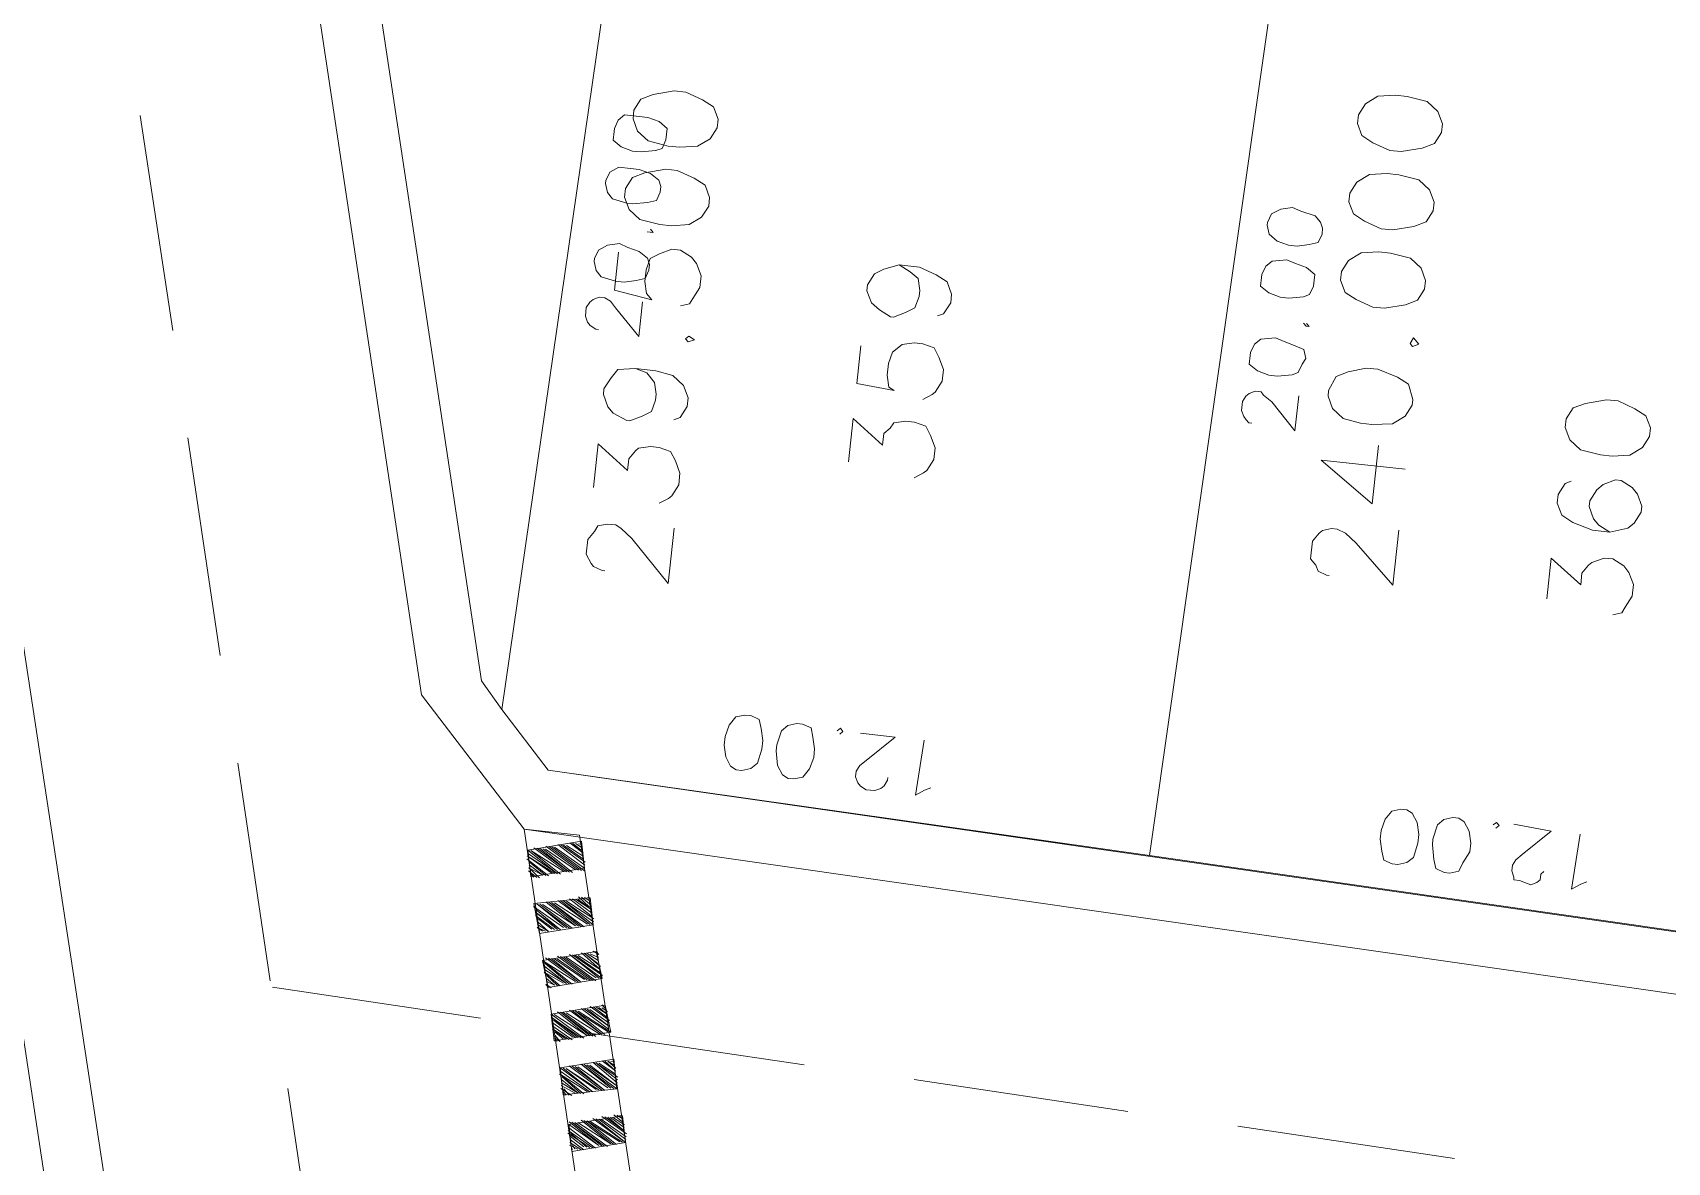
# Model space of a CAD drawing. Header units: metres. Extents: x -977055 to 805873, y -1033982 to 242021.
# Drawn here: x 2734.77 to 2764.55, y 983.92 to 1004.5 of the extents above; entities that cross this region are included whole.
import ezdxf

# ---------------------------------------------------------------- set-up
doc = ezdxf.new("R2010")
doc.units = ezdxf.units.M
for name, color, linetype in [('PDF_acera', 7, 'Continuous'), ('PDF_areas por lote', 7, 'Continuous'), ('PDF_COTAS', 7, 'Continuous'), ('PDF_linea de centro', 7, 'Continuous'), ('PDF_LOTES', 7, 'Continuous'), ('PDF_No. lotes', 7, 'Continuous'), ('PDF_PASO DE CEBRA', 7, 'Continuous')]:
    doc.layers.add(name, color=color, linetype=linetype)

# ---------------------------------------------------------------- blocks, each defined once
blk = doc.blocks.new('CALLE')
at = {"layer": 'PDF_acera', "lineweight": 9}
for points in [[(-61.683552, -257.910912), (38.822112, -231.450912)], [(-61.429536, -258.757632), (39.033792, -232.21296)], [(-27.222048, -303.506784), (-25.570944, -256.302144), (-23.792832, -254.608704), (3.81024, -247.369248)], [(-23.877504, -255.794112), (-23.49648, -255.455424), (4.02192, -248.215968), (-23.49648, -255.455424), (-23.877504, -255.794112), (-24.681888, -256.55616), (-26.332992, -303.591456), (-10.456992, -305.200224), (0.21168, -306.30096), (5.546016, -306.597312), (7.535808, -251.010144), (7.324128, -256.894848)]]:
    blk.add_lwpolyline(points, dxfattribs=at)
at = {"layer": 'PDF_areas por lote', "lineweight": 9}
for points in [[(-21.718368, -257.064192), (-21.718368, -257.021856), (-21.676032, -256.894848), (-21.633696, -256.852512), (-21.506688, -256.76784), (-21.295008, -256.76784), (-21.168, -256.852512), (-21.083328, -256.894848), (-21.040992, -257.021856), (-21.040992, -257.148864), (-21.083328, -257.233536), (-21.210336, -257.40288), (-21.80304, -257.995584), (-20.998656, -257.995584)], [(-20.53296, -256.76784), (-19.89792, -256.76784), (-20.236608, -257.233536), (-20.067264, -257.233536), (-19.940256, -257.318208), (-19.89792, -257.360544), (-19.855584, -257.529888), (-19.855584, -257.656896), (-19.89792, -257.82624), (-20.024928, -257.910912), (-20.194272, -257.995584), (-20.363616, -257.995584), (-20.53296, -257.910912), (-20.575296, -257.868576), (-20.659968, -257.741568)], [(-18.754848, -257.1912), (-18.797184, -257.360544), (-18.924192, -257.487552), (-19.093536, -257.529888), (-19.178208, -257.529888), (-19.347552, -257.487552), (-19.432224, -257.360544), (-19.516896, -257.1912), (-19.516896, -257.148864), (-19.432224, -256.937184), (-19.347552, -256.852512), (-19.178208, -256.76784), (-19.093536, -256.76784), (-18.924192, -256.852512), (-18.797184, -256.937184), (-18.754848, -257.1912), (-18.754848, -257.487552), (-18.797184, -257.741568), (-18.924192, -257.910912), (-19.093536, -257.995584), (-19.220544, -257.995584), (-19.389888, -257.910912), (-19.432224, -257.82624)], [(-17.103744, -256.76784), (-17.654112, -256.76784), (-17.738784, -257.318208), (-17.654112, -257.233536), (-17.484768, -257.1912), (-17.315424, -257.1912), (-17.14608, -257.233536), (-17.061408, -257.360544), (-16.976736, -257.529888), (-16.976736, -257.656896), (-17.061408, -257.82624), (-17.14608, -257.910912), (-17.315424, -257.995584), (-17.484768, -257.995584), (-17.654112, -257.910912), (-17.738784, -257.868576), (-17.78112, -257.741568)], [(-20.659968, -267.521184), (-20.659968, -267.478848), (-20.617632, -267.35184), (-20.53296, -267.309504), (-20.448288, -267.224832), (-20.194272, -267.224832), (-20.067264, -267.309504), (-20.024928, -267.35184), (-19.982592, -267.478848), (-19.982592, -267.56352), (-20.024928, -267.690528), (-20.151936, -267.859872), (-20.702304, -268.452576), (-19.89792, -268.452576)], [(-19.008864, -268.452576), (-19.008864, -267.224832), (-19.559232, -268.029216), (-18.712512, -268.029216)]]:
    blk.add_lwpolyline(points, dxfattribs=at)
for points in [[(-16.29936, -256.76784), (-16.468704, -256.852512), (-16.595712, -257.021856), (-16.638048, -257.318208), (-16.638048, -257.487552), (-16.595712, -257.741568), (-16.468704, -257.910912), (-16.29936, -257.995584), (-16.172352, -257.995584), (-16.003008, -257.910912), (-15.918336, -257.741568), (-15.833664, -257.487552), (-15.833664, -257.318208), (-15.918336, -257.021856), (-16.003008, -256.852512), (-16.172352, -256.76784)], [(-15.156288, -256.76784), (-15.325632, -256.852512), (-15.45264, -257.021856), (-15.494976, -257.318208), (-15.494976, -257.487552), (-15.45264, -257.741568), (-15.325632, -257.910912), (-15.156288, -257.995584), (-15.02928, -257.995584), (-14.859936, -257.910912), (-14.775264, -257.741568), (-14.690592, -257.487552), (-14.690592, -257.318208), (-14.775264, -257.021856), (-14.859936, -256.852512), (-15.02928, -256.76784)], [(-18.246816, -257.868576), (-18.289152, -257.910912), (-18.246816, -257.995584), (-18.20448, -257.910912)], [(-18.077472, -267.224832), (-18.246816, -267.309504), (-18.373824, -267.478848), (-18.41616, -267.732864), (-18.41616, -267.902208), (-18.373824, -268.19856), (-18.246816, -268.367904), (-18.077472, -268.452576), (-17.9928, -268.452576), (-17.78112, -268.367904), (-17.696448, -268.19856), (-17.611776, -267.902208), (-17.611776, -267.732864), (-17.696448, -267.478848), (-17.78112, -267.309504), (-17.9928, -267.224832)], [(-16.384032, -267.224832), (-16.553376, -267.309504), (-16.638048, -267.478848), (-16.72272, -267.732864), (-16.72272, -267.902208), (-16.638048, -268.19856), (-16.553376, -268.367904), (-16.384032, -268.452576), (-16.257024, -268.452576), (-16.08768, -268.367904), (-15.960672, -268.19856), (-15.918336, -267.902208), (-15.918336, -267.732864), (-15.960672, -267.478848), (-16.08768, -267.309504), (-16.257024, -267.224832)], [(-15.24096, -267.224832), (-15.410304, -267.309504), (-15.494976, -267.478848), (-15.579648, -267.732864), (-15.579648, -267.902208), (-15.494976, -268.19856), (-15.410304, -268.367904), (-15.24096, -268.452576), (-15.113952, -268.452576), (-14.944608, -268.367904), (-14.8176, -268.19856), (-14.775264, -267.902208), (-14.775264, -267.732864), (-14.8176, -267.478848), (-14.944608, -267.309504), (-15.113952, -267.224832)], [(-14.097888, -267.224832), (-14.267232, -267.309504), (-14.351904, -267.478848), (-14.436576, -267.732864), (-14.436576, -267.902208), (-14.351904, -268.19856), (-14.267232, -268.367904), (-14.097888, -268.452576), (-13.97088, -268.452576), (-13.801536, -268.367904), (-13.674528, -268.19856), (-13.632192, -267.902208), (-13.632192, -267.732864), (-13.674528, -267.478848), (-13.801536, -267.309504), (-13.97088, -267.224832)], [(-17.188416, -268.325568), (-17.230752, -268.367904), (-17.188416, -268.452576), (-17.103744, -268.367904)]]:
    blk.add_lwpolyline(points, close=True, dxfattribs=at)
at = {"layer": 'PDF_COTAS', "lineweight": 9}
for points in [[(-18.246816, -256.598496), (-18.246816, -256.55616), (-18.20448, -256.471488), (-18.162144, -256.429152), (-18.077472, -256.386816), (-17.950464, -256.386816), (-17.865792, -256.429152), (-17.823456, -256.471488), (-17.78112, -256.55616), (-17.78112, -256.640832), (-17.823456, -256.725504), (-17.908128, -256.810176), (-18.289152, -257.1912), (-17.78112, -257.1912)], [(-16.765056, -257.148864), (-16.765056, -257.1912), (-16.765056, -257.233536), (-16.72272, -257.1912)], [(-23.70816, -260.705088), (-23.665824, -260.747424), (-23.623488, -260.705088), (-23.665824, -260.662752)], [(-24.258528, -261.467136), (-24.300864, -261.467136), (-24.385536, -261.4248), (-24.427872, -261.382464), (-24.470208, -261.297792), (-24.470208, -261.170784), (-24.427872, -261.086112), (-24.385536, -261.043776), (-24.300864, -261.00144), (-24.216192, -261.00144), (-24.13152, -261.043776), (-24.046848, -261.128448), (-23.665824, -261.509472), (-23.665824, -261.00144)], [(-24.3432, -262.102176), (-24.385536, -262.017504), (-24.470208, -261.890496), (-23.665824, -261.932832)], [(-24.046848, -270.31536), (-24.004512, -270.357696), (-23.962176, -270.31536), (-24.004512, -270.273024)], [(-24.597216, -271.077408), (-24.639552, -271.035072), (-24.724224, -271.035072), (-24.76656, -270.992736), (-24.808896, -270.908064), (-24.76656, -270.73872), (-24.76656, -270.654048), (-24.724224, -270.654048), (-24.639552, -270.611712), (-24.55488, -270.611712), (-24.470208, -270.654048), (-24.385536, -270.73872), (-24.004512, -271.119744), (-23.962176, -270.569376)], [(-24.681888, -271.712448), (-24.724224, -271.627776), (-24.808896, -271.500768), (-24.004512, -271.543104)]]:
    blk.add_lwpolyline(points, dxfattribs=at)
for points in [[(-17.273088, -256.429152), (-17.400096, -256.471488), (-17.484768, -256.55616), (-17.527104, -256.76784), (-17.527104, -256.894848), (-17.484768, -257.064192), (-17.442432, -257.1912), (-17.315424, -257.233536), (-17.230752, -257.233536), (-17.14608, -257.1912), (-17.061408, -257.064192), (-17.019072, -256.894848), (-16.976736, -256.76784), (-17.019072, -256.598496), (-17.103744, -256.471488), (-17.230752, -256.429152)], [(-16.130016, -256.471488), (-16.257024, -256.513824), (-16.341696, -256.598496), (-16.384032, -256.810176), (-16.384032, -256.894848), (-16.341696, -257.106528), (-16.29936, -257.233536), (-16.172352, -257.275872), (-16.08768, -257.275872), (-16.003008, -257.233536), (-15.918336, -257.106528), (-15.876, -256.937184), (-15.876, -256.810176), (-15.876, -256.640832), (-15.960672, -256.513824), (-16.08768, -256.471488)], [(-15.367968, -256.513824), (-15.494976, -256.513824), (-15.579648, -256.640832), (-15.621984, -256.810176), (-15.621984, -256.937184), (-15.579648, -257.148864), (-15.537312, -257.233536), (-15.410304, -257.275872), (-15.325632, -257.275872), (-15.24096, -257.275872), (-15.156288, -257.148864), (-15.113952, -256.97952), (-15.113952, -256.852512), (-15.113952, -256.640832), (-15.198624, -256.55616), (-15.325632, -256.513824)], [(-24.385536, -259.350336), (-24.3432, -259.477344), (-24.258528, -259.562016), (-24.046848, -259.604352), (-23.91984, -259.604352), (-23.750496, -259.562016), (-23.623488, -259.51968), (-23.581152, -259.392672), (-23.581152, -259.308), (-23.623488, -259.180992), (-23.750496, -259.09632), (-23.91984, -259.053984), (-24.046848, -259.053984), (-24.216192, -259.09632), (-24.3432, -259.180992), (-24.385536, -259.265664)], [(-24.427872, -260.112384), (-24.385536, -260.239392), (-24.258528, -260.324064), (-24.089184, -260.3664), (-23.962176, -260.3664), (-23.792832, -260.324064), (-23.665824, -260.281728), (-23.623488, -260.15472), (-23.623488, -260.070048), (-23.665824, -259.94304), (-23.750496, -259.858368), (-23.962176, -259.816032), (-24.046848, -259.816032), (-24.258528, -259.858368), (-24.385536, -259.94304), (-24.427872, -260.027712)], [(-18.119808, -266.801472), (-18.62784, -266.801472), (-18.246816, -266.420448), (-18.162144, -266.29344), (-18.119808, -266.251104), (-18.119808, -266.166432), (-18.162144, -266.08176), (-18.20448, -266.039424), (-18.289152, -265.997088), (-18.41616, -265.997088), (-18.500832, -266.039424), (-18.543168, -266.08176), (-18.585504, -266.124096), (-18.585504, -266.166432), (-18.585504, -266.124096), (-18.543168, -266.08176), (-18.500832, -266.039424), (-18.41616, -265.997088), (-18.289152, -265.997088), (-18.20448, -266.039424), (-18.162144, -266.08176), (-18.119808, -266.166432), (-18.119808, -266.251104), (-18.162144, -266.29344), (-18.246816, -266.420448), (-18.62784, -266.801472)], [(-17.611776, -266.039424), (-17.738784, -266.039424), (-17.823456, -266.166432), (-17.865792, -266.335776), (-17.865792, -266.462784), (-17.823456, -266.674464), (-17.78112, -266.759136), (-17.654112, -266.801472), (-17.56944, -266.843808), (-17.442432, -266.801472), (-17.400096, -266.674464), (-17.35776, -266.50512), (-17.315424, -266.378112), (-17.35776, -266.166432), (-17.442432, -266.08176), (-17.56944, -266.039424)], [(-17.611776, -266.039424), (-17.738784, -266.039424), (-17.823456, -266.166432), (-17.865792, -266.335776), (-17.865792, -266.462784), (-17.823456, -266.674464), (-17.78112, -266.759136), (-17.654112, -266.801472), (-17.56944, -266.843808), (-17.442432, -266.801472), (-17.400096, -266.674464), (-17.35776, -266.50512), (-17.315424, -266.378112), (-17.35776, -266.166432), (-17.442432, -266.08176), (-17.56944, -266.039424)], [(-16.468704, -266.08176), (-16.595712, -266.08176), (-16.680384, -266.208768), (-16.72272, -266.378112), (-16.72272, -266.50512), (-16.680384, -266.7168), (-16.638048, -266.801472), (-16.51104, -266.843808), (-16.426368, -266.843808), (-16.341696, -266.843808), (-16.257024, -266.7168), (-16.214688, -266.547456), (-16.172352, -266.420448), (-16.214688, -266.208768), (-16.29936, -266.124096), (-16.426368, -266.08176)], [(-16.468704, -266.08176), (-16.595712, -266.08176), (-16.680384, -266.208768), (-16.72272, -266.378112), (-16.72272, -266.50512), (-16.680384, -266.7168), (-16.638048, -266.801472), (-16.51104, -266.843808), (-16.426368, -266.843808), (-16.341696, -266.843808), (-16.257024, -266.7168), (-16.214688, -266.547456), (-16.172352, -266.420448), (-16.214688, -266.208768), (-16.29936, -266.124096), (-16.426368, -266.08176)], [(-15.706656, -266.08176), (-15.833664, -266.124096), (-15.918336, -266.251104), (-15.960672, -266.420448), (-15.960672, -266.547456), (-15.918336, -266.7168), (-15.876, -266.843808), (-15.748992, -266.886144), (-15.66432, -266.886144), (-15.579648, -266.843808), (-15.494976, -266.759136), (-15.45264, -266.547456), (-15.410304, -266.420448), (-15.45264, -266.251104), (-15.537312, -266.124096), (-15.66432, -266.08176)], [(-15.706656, -266.08176), (-15.833664, -266.124096), (-15.918336, -266.251104), (-15.960672, -266.420448), (-15.960672, -266.547456), (-15.918336, -266.7168), (-15.876, -266.843808), (-15.748992, -266.886144), (-15.66432, -266.886144), (-15.579648, -266.843808), (-15.494976, -266.759136), (-15.45264, -266.547456), (-15.410304, -266.420448), (-15.45264, -266.251104), (-15.537312, -266.124096), (-15.66432, -266.08176)], [(-17.061408, -266.801472), (-17.103744, -266.843808), (-17.103744, -266.801472), (-17.061408, -266.759136), (-17.103744, -266.801472), (-17.103744, -266.843808)], [(-24.724224, -268.960608), (-24.681888, -269.087616), (-24.597216, -269.172288), (-24.385536, -269.214624), (-24.258528, -269.214624), (-24.089184, -269.172288), (-23.962176, -269.087616), (-23.91984, -269.002944), (-23.91984, -268.918272), (-23.962176, -268.791264), (-24.089184, -268.706592), (-24.258528, -268.664256), (-24.385536, -268.664256), (-24.55488, -268.706592), (-24.681888, -268.748928), (-24.724224, -268.875936)], [(-24.76656, -269.722656), (-24.724224, -269.849664), (-24.597216, -269.892), (-24.427872, -269.976672), (-24.300864, -269.976672), (-24.13152, -269.934336), (-24.004512, -269.849664), (-23.962176, -269.764992), (-23.962176, -269.68032), (-24.004512, -269.553312), (-24.089184, -269.46864), (-24.300864, -269.426304), (-24.385536, -269.426304), (-24.597216, -269.46864), (-24.724224, -269.510976), (-24.76656, -269.637984)]]:
    blk.add_lwpolyline(points, close=True, dxfattribs=at)
at = {"layer": 'PDF_linea de centro', "lineweight": 9}
for points in [[(-18.924192, -250.459776), (-15.876, -249.655392)], [(-23.538816, -251.645184), (-20.448288, -250.8408)], [(-28.15344, -252.872928), (-25.062912, -252.068544)], [(-28.238112, -252.915264), (-28.36512, -255.963456)], [(-32.768064, -254.100672), (-29.677536, -253.296288)], [(-28.407456, -257.529888), (-28.534464, -260.705088)], [(-28.5768, -262.313856), (-28.703808, -265.44672)], [(-28.746144, -267.055488), (-28.873152, -270.230688)]]:
    blk.add_lwpolyline(points, dxfattribs=at)
at = {"layer": 'PDF_LOTES', "lineweight": 20}
for points in [[(-8.67888, -256.34448), (-9.017568, -265.912416), (-24.97824, -265.362048), (-24.681888, -256.55616), (-23.877504, -255.794112)], [(-9.017568, -265.912416), (-9.356256, -275.522688), (-25.316928, -274.97232), (-24.97824, -265.362048)]]:
    blk.add_lwpolyline(points, close=True, dxfattribs=at)
at = {"layer": 'PDF_No. lotes', "lineweight": 20}
for points in [[(-19.770912, -260.408736), (-19.135872, -260.408736), (-19.47456, -260.874432), (-19.305216, -260.874432), (-19.220544, -260.959104), (-19.135872, -261.00144), (-19.093536, -261.170784), (-19.093536, -261.297792), (-19.135872, -261.467136), (-19.26288, -261.551808), (-19.432224, -261.63648), (-19.601568, -261.63648), (-19.770912, -261.551808), (-19.813248, -261.509472), (-19.89792, -261.382464)], [(-18.077472, -260.408736), (-18.62784, -260.408736), (-18.670176, -260.959104), (-18.62784, -260.874432), (-18.458496, -260.832096), (-18.289152, -260.832096), (-18.119808, -260.874432), (-17.9928, -261.00144), (-17.950464, -261.170784), (-17.950464, -261.297792), (-17.9928, -261.467136), (-18.119808, -261.551808), (-18.289152, -261.63648), (-18.458496, -261.63648), (-18.62784, -261.551808), (-18.670176, -261.509472), (-18.754848, -261.382464)], [(-16.849728, -260.832096), (-16.9344, -261.00144), (-17.019072, -261.128448), (-17.188416, -261.170784), (-17.273088, -261.170784), (-17.442432, -261.128448), (-17.527104, -261.00144), (-17.611776, -260.832096), (-17.611776, -260.78976), (-17.527104, -260.620416), (-17.442432, -260.493408), (-17.273088, -260.408736), (-17.188416, -260.408736), (-17.019072, -260.493408), (-16.9344, -260.620416), (-16.849728, -260.832096), (-16.849728, -261.128448), (-16.9344, -261.382464), (-17.019072, -261.551808), (-17.188416, -261.63648), (-17.315424, -261.63648), (-17.484768, -261.551808), (-17.527104, -261.467136)], [(-20.659968, -270.696384), (-20.067264, -270.696384), (-20.405952, -271.16208), (-20.236608, -271.16208), (-20.1096, -271.246752), (-20.067264, -271.289088), (-19.982592, -271.458432), (-19.982592, -271.58544), (-20.067264, -271.754784), (-20.151936, -271.839456), (-20.32128, -271.924128), (-20.490624, -271.924128), (-20.659968, -271.839456), (-20.74464, -271.79712), (-20.786976, -271.670112)], [(-18.924192, -270.865728), (-18.966528, -270.781056), (-19.135872, -270.696384), (-19.26288, -270.696384), (-19.432224, -270.781056), (-19.516896, -270.9504), (-19.601568, -271.246752), (-19.601568, -271.500768), (-19.516896, -271.754784), (-19.432224, -271.839456), (-19.26288, -271.924128), (-19.178208, -271.924128), (-19.008864, -271.839456), (-18.924192, -271.754784), (-18.83952, -271.58544), (-18.83952, -271.500768), (-18.924192, -271.331424), (-19.008864, -271.246752), (-19.178208, -271.16208), (-19.26288, -271.16208), (-19.432224, -271.246752), (-19.516896, -271.331424), (-19.601568, -271.500768)]]:
    blk.add_lwpolyline(points, dxfattribs=at)
blk.add_lwpolyline([(-18.162144, -270.696384), (-18.331488, -270.781056), (-18.458496, -270.9504), (-18.500832, -271.246752), (-18.500832, -271.416096), (-18.458496, -271.670112), (-18.331488, -271.839456), (-18.162144, -271.924128), (-18.035136, -271.924128), (-17.865792, -271.839456), (-17.78112, -271.670112), (-17.696448, -271.416096), (-17.696448, -271.246752), (-17.78112, -270.9504), (-17.865792, -270.781056), (-18.035136, -270.696384)], close=True, dxfattribs=at)
at = {"layer": 'PDF_PASO DE CEBRA', "lineweight": 9}
blk.add_lwpolyline([(-33.064416, -258.2496), (-25.570944, -256.302144), (-25.570944, -257.106528), (-32.344704, -258.88464, 0.067212622), (-33.100321, -258.250776)], format="xyb", dxfattribs=at)
for points in [[(-26.841024, -257.445216), (-26.46, -257.360544), (-26.629344, -256.55616), (-27.052704, -256.683168)], [(-26.03664, -257.233536), (-25.655616, -257.148864), (-25.867296, -256.386816), (-26.24832, -256.471488)], [(-27.603072, -257.656896), (-27.222048, -257.529888), (-27.433728, -256.76784), (-27.814752, -256.894848)], [(-28.36512, -257.868576), (-27.984096, -257.741568), (-28.195776, -256.97952), (-28.5768, -257.064192)], [(-29.169504, -258.03792), (-28.746144, -257.953248), (-28.957824, -257.1912), (-29.338848, -257.275872)], [(-29.931552, -258.2496), (-29.550528, -258.164928), (-29.762208, -257.40288), (-30.143232, -257.487552)]]:
    blk.add_lwpolyline(points, close=True, dxfattribs=at)
for points in [[(-26.968032, -256.894848), (-26.798688, -256.598496)], [(-26.968032, -256.937184), (-26.756352, -256.598496), (-26.968032, -256.97952), (-26.714016, -256.598496)], [(-26.925696, -257.021856), (-26.67168, -256.55616)], [(-26.925696, -257.064192), (-26.629344, -256.598496), (-26.925696, -257.106528)], [(-26.24832, -256.55616), (-26.163648, -256.429152)], [(-26.24832, -256.598496), (-26.121312, -256.429152), (-26.205984, -256.640832), (-26.078976, -256.429152)], [(-26.24832, -256.471488), (-26.24832, -256.471488)], [(-26.24832, -256.513824), (-26.205984, -256.471488)], [(-26.205984, -256.725504), (-25.994304, -256.386816)], [(-26.205984, -256.683168), (-26.03664, -256.429152)], [(-26.163648, -256.76784), (-25.951968, -256.386816), (-26.163648, -256.810176)], [(-25.909632, -256.386816), (-26.163648, -256.852512), (-25.867296, -256.386816)], [(-26.163648, -256.894848), (-25.867296, -256.429152), (-26.121312, -256.937184)], [(-26.121312, -256.97952), (-25.82496, -256.471488)], [(-25.82496, -256.513824), (-26.121312, -257.021856), (-25.82496, -256.55616)], [(-26.121312, -257.064192), (-25.82496, -256.598496)], [(-27.772416, -257.064192), (-27.603072, -256.810176), (-27.73008, -257.106528)], [(-27.73008, -257.233536), (-27.433728, -256.76784), (-27.687744, -257.275872)], [(-27.560736, -256.810176), (-27.73008, -257.148864), (-27.5184, -256.810176)], [(-27.73008, -257.1912), (-27.476064, -256.810176)], [(-27.687744, -257.318208), (-27.391392, -256.810176)], [(-27.010368, -256.725504), (-26.968032, -256.640832), (-27.010368, -256.76784)], [(-26.925696, -256.640832), (-27.010368, -256.810176), (-26.88336, -256.640832)], [(-27.010368, -256.683168), (-27.010368, -256.683168)], [(-26.968032, -256.852512), (-26.841024, -256.640832)], [(-26.925696, -257.148864), (-26.629344, -256.640832)], [(-26.629344, -256.683168), (-26.88336, -257.1912), (-26.587008, -256.725504)], [(-26.88336, -257.233536), (-26.587008, -256.76784)], [(-26.88336, -257.275872), (-26.587008, -256.810176), (-26.88336, -257.318208)], [(-26.078976, -257.106528), (-25.82496, -256.640832)], [(-26.078976, -257.148864), (-25.782624, -256.640832)], [(-26.078976, -257.1912), (-25.782624, -256.683168)], [(-26.078976, -257.233536), (-25.782624, -256.725504)], [(-26.03664, -257.233536), (-25.782624, -256.76784)], [(-25.994304, -257.233536), (-25.740288, -256.810176), (-25.994304, -257.233536)], [(-28.5768, -257.106528), (-28.5768, -257.064192)], [(-28.534464, -257.064192), (-28.5768, -257.148864), (-28.492128, -257.064192)], [(-28.534464, -257.233536), (-28.407456, -257.021856), (-28.534464, -257.275872)], [(-28.534464, -257.318208), (-28.36512, -257.021856)], [(-28.534464, -257.1912), (-28.449792, -257.064192)], [(-28.492128, -257.40288), (-28.238112, -256.97952), (-28.492128, -257.445216)], [(-28.492128, -257.487552), (-28.195776, -256.97952)], [(-28.492128, -257.318208), (-28.322784, -257.021856)], [(-28.492128, -257.360544), (-28.280448, -257.021856)], [(-28.195776, -257.021856), (-28.449792, -257.529888), (-28.15344, -257.064192)], [(-27.814752, -256.894848), (-27.772416, -256.852512), (-27.814752, -256.937184)], [(-27.73008, -256.852512), (-27.772416, -256.97952), (-27.687744, -256.852512)], [(-27.772416, -257.021856), (-27.645408, -256.852512)], [(-27.391392, -256.852512), (-27.687744, -257.360544), (-27.391392, -256.894848)], [(-27.645408, -257.40288), (-27.391392, -256.937184)], [(-27.645408, -257.445216), (-27.391392, -256.97952)], [(-27.645408, -257.487552), (-27.349056, -256.97952)], [(-27.645408, -257.529888), (-27.349056, -257.021856)], [(-27.645408, -257.572224), (-27.349056, -257.064192)], [(-26.841024, -257.360544), (-26.587008, -256.852512)], [(-26.544672, -256.894848), (-26.841024, -257.40288), (-26.544672, -256.937184)], [(-26.841024, -257.445216), (-26.544672, -256.97952), (-26.798688, -257.445216)], [(-26.756352, -257.445216), (-26.544672, -257.021856)], [(-26.714016, -257.40288), (-26.502336, -257.064192)], [(-25.951968, -257.233536), (-25.740288, -256.852512)], [(-25.909632, -257.1912), (-25.740288, -256.894848)], [(-25.867296, -257.1912), (-25.740288, -256.937184)], [(-25.697952, -256.97952), (-25.82496, -257.1912), (-25.697952, -257.021856), (-25.782624, -257.148864)], [(-25.740288, -257.148864), (-25.697952, -257.064192)], [(-29.338848, -257.40288), (-29.254176, -257.233536)], [(-29.338848, -257.275872), (-29.338848, -257.318208), (-29.296512, -257.275872)], [(-29.338848, -257.360544), (-29.254176, -257.275872)], [(-29.296512, -257.572224), (-29.042496, -257.1912), (-29.254176, -257.61456)], [(-29.296512, -257.445216), (-29.21184, -257.233536)], [(-29.169504, -257.233536), (-29.296512, -257.487552), (-29.127168, -257.233536)], [(-29.296512, -257.529888), (-29.084832, -257.233536)], [(-29.254176, -257.656896), (-29.00016, -257.1912)], [(-28.957824, -257.1912), (-29.254176, -257.699232), (-28.957824, -257.233536)], [(-29.21184, -257.741568), (-28.957824, -257.275872), (-29.21184, -257.783904)], [(-29.21184, -257.82624), (-28.915488, -257.318208)], [(-28.449792, -257.572224), (-28.15344, -257.106528), (-28.449792, -257.61456)], [(-28.449792, -257.656896), (-28.15344, -257.148864)], [(-28.407456, -257.699232), (-28.15344, -257.1912)], [(-28.111104, -257.233536), (-28.407456, -257.741568), (-28.111104, -257.275872)], [(-28.407456, -257.783904), (-28.111104, -257.318208), (-28.36512, -257.82624)], [(-27.603072, -257.572224), (-27.349056, -257.106528)], [(-27.603072, -257.61456), (-27.30672, -257.148864), (-27.603072, -257.656896)], [(-27.560736, -257.656896), (-27.30672, -257.1912)], [(-27.5184, -257.61456), (-27.30672, -257.233536)], [(-27.30672, -257.275872), (-27.476064, -257.61456), (-27.264384, -257.318208)], [(-26.67168, -257.40288), (-26.502336, -257.106528)], [(-26.502336, -257.148864), (-26.629344, -257.40288), (-26.502336, -257.1912)], [(-26.587008, -257.360544), (-26.46, -257.1912)], [(-26.544672, -257.360544), (-26.46, -257.233536)], [(-26.502336, -257.360544), (-26.46, -257.275872)], [(-26.46, -257.360544), (-26.46, -257.318208)], [(-25.697952, -257.148864), (-25.697952, -257.106528)], [(-30.143232, -257.487552), (-30.100896, -257.487552)], [(-30.100896, -257.572224), (-30.05856, -257.445216)], [(-30.100896, -257.61456), (-30.016224, -257.445216)], [(-30.100896, -257.656896), (-29.973888, -257.445216)], [(-30.100896, -257.529888), (-30.05856, -257.487552)], [(-30.05856, -257.741568), (-29.889216, -257.40288)], [(-30.05856, -257.783904), (-29.84688, -257.40288)], [(-30.05856, -257.82624), (-29.804544, -257.40288)], [(-30.05856, -257.656896), (-29.931552, -257.445216)], [(-30.05856, -257.699232), (-29.889216, -257.445216)], [(-29.762208, -257.40288), (-30.016224, -257.868576), (-29.719872, -257.40288)], [(-30.016224, -257.910912), (-29.719872, -257.445216), (-30.016224, -257.953248)], [(-30.016224, -257.995584), (-29.719872, -257.487552)], [(-29.719872, -257.529888), (-29.973888, -258.03792), (-29.677536, -257.572224)], [(-28.915488, -257.360544), (-29.21184, -257.868576), (-28.915488, -257.40288)], [(-29.169504, -257.910912), (-28.915488, -257.445216)], [(-29.169504, -257.953248), (-28.873152, -257.487552), (-29.169504, -257.995584)], [(-29.169504, -258.03792), (-28.873152, -257.529888)], [(-28.36512, -257.868576), (-28.111104, -257.360544)], [(-28.322784, -257.82624), (-28.068768, -257.40288)], [(-28.068768, -257.445216), (-28.280448, -257.82624), (-28.068768, -257.487552)], [(-28.238112, -257.82624), (-28.068768, -257.529888)], [(-28.195776, -257.82624), (-28.026432, -257.529888)], [(-27.433728, -257.61456), (-27.264384, -257.360544), (-27.391392, -257.572224)], [(-27.349056, -257.572224), (-27.264384, -257.40288)], [(-27.30672, -257.572224), (-27.264384, -257.445216)], [(-27.222048, -257.487552), (-27.264384, -257.572224), (-27.222048, -257.529888)], [(-29.973888, -258.080256), (-29.677536, -257.61456)], [(-29.973888, -258.122592), (-29.677536, -257.656896), (-29.931552, -258.164928)], [(-29.931552, -258.207264), (-29.677536, -257.699232)], [(-29.6352, -257.741568), (-29.931552, -258.2496), (-29.6352, -257.783904)], [(-28.873152, -257.572224), (-29.127168, -258.03792), (-28.873152, -257.61456)], [(-29.084832, -258.03792), (-28.830816, -257.656896)], [(-29.042496, -258.03792), (-28.830816, -257.699232), (-29.00016, -258.03792)], [(-28.957824, -257.995584), (-28.830816, -257.741568)], [(-28.78848, -257.783904), (-28.915488, -257.995584), (-28.78848, -257.82624)], [(-28.15344, -257.783904), (-28.026432, -257.572224)], [(-28.026432, -257.61456), (-28.111104, -257.783904), (-28.026432, -257.656896)], [(-28.068768, -257.783904), (-28.026432, -257.699232)], [(-28.026432, -257.741568), (-27.984096, -257.699232)], [(-29.889216, -258.2496), (-29.6352, -257.82624)], [(-29.84688, -258.2496), (-29.6352, -257.868576)], [(-29.804544, -258.2496), (-29.592864, -257.868576)], [(-29.592864, -257.910912), (-29.762208, -258.207264), (-29.592864, -257.953248)], [(-29.719872, -258.207264), (-29.592864, -257.995584)], [(-29.677536, -258.207264), (-29.592864, -258.03792)], [(-29.6352, -258.164928), (-29.550528, -258.03792)], [(-28.873152, -257.995584), (-28.78848, -257.868576), (-28.830816, -257.953248)], [(-28.78848, -257.953248), (-28.78848, -257.910912)], [(-29.592864, -258.164928), (-29.550528, -258.080256)], [(-29.550528, -258.164928), (-29.550528, -258.122592)]]:
    blk.add_lwpolyline(points, dxfattribs=at)

msp = doc.modelspace()

# ---------------------------------------------------------------- block references
at = {"xscale": 1.255773352820658, "yscale": 1.255773352820658, "zscale": 1.255773352820658, "rotation": 83.85573648860341}
msp.add_blockref('CALLE', (2427.15058, 1056.36283, 1015.371), dxfattribs=at)

doc.saveas('drawing.dxf')
